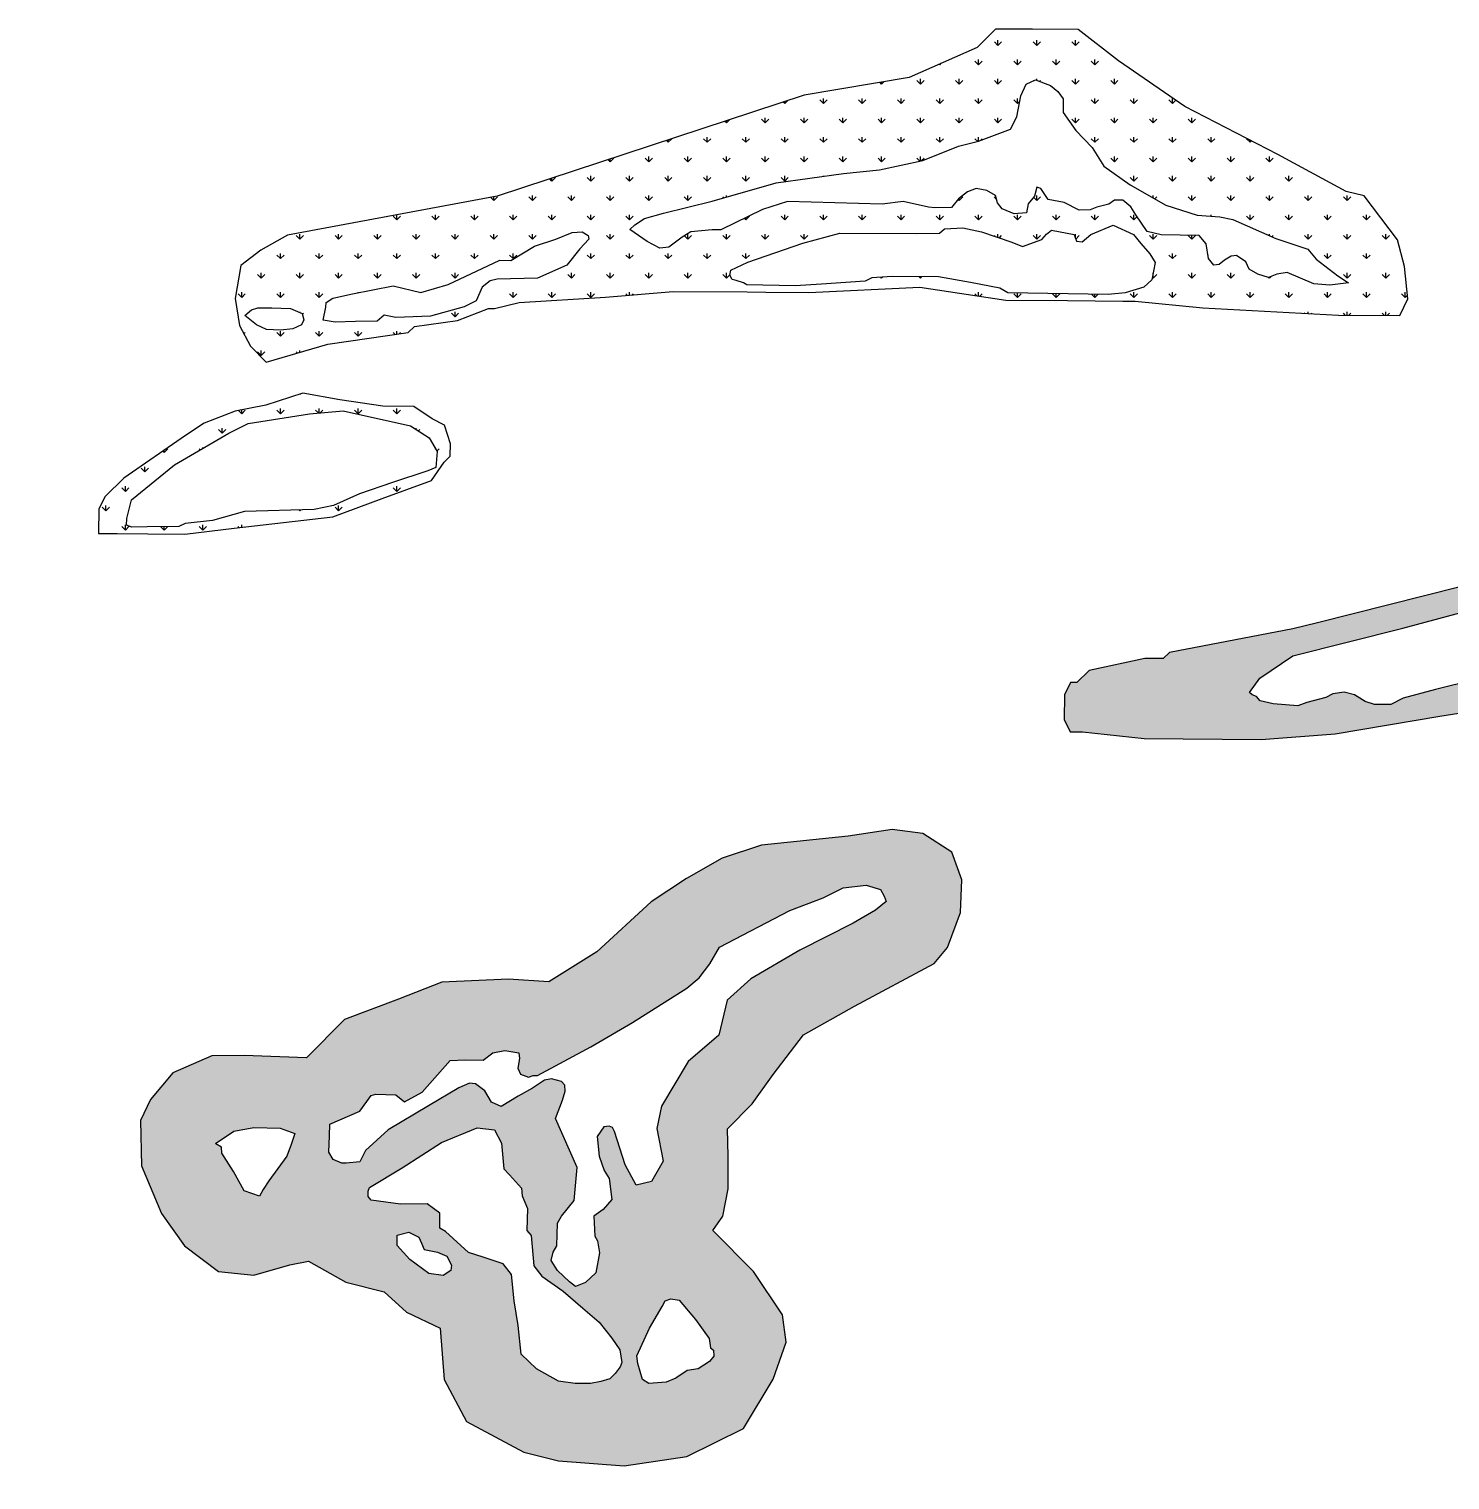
# Model space of a CAD drawing. Header units: metres. Extents: x 255476 to 378809, y 1739479 to 2227865.
# Drawn here: x 332937 to 333870, y 1814442 to 1815394 of the extents above; entities that cross this region are included whole.
import ezdxf

# ---------------------------------------------------------------- set-up
doc = ezdxf.new("R2010")
doc.units = ezdxf.units.M
doc.header["$MEASUREMENT"] = 0
doc.layers.add('MANGROOVE BUFFER ZONE', color=120, linetype='Continuous')

msp = doc.modelspace()

# ---------------------------------------------------------------- hatches: boundary and pattern name
at = {"layer": 'MANGROOVE BUFFER ZONE'}
h = msp.add_hatch(dxfattribs=at)
h.set_pattern_fill('GRASS', color=256, scale=18)
h.paths.add_polyline_path([(332999.55, 1815099.47), (332987.33, 1815087.43), (332983.23, 1815079.38), (332983.2, 1815075.33), (332983.13, 1815067.25), (332983.1, 1815063.2), (332987.14, 1815063.17), (332995.23, 1815063.11), (333015.44, 1815062.96), (333039.7, 1815062.77), (333072.07, 1815066.56), (333104.44, 1815070.35), (333136.81, 1815074.15), (333169.24, 1815086.03), (333201.67, 1815097.91), (333209.85, 1815109.97), (333213.93, 1815113.99), (333213.99, 1815122.07), (333210.04, 1815134.23), (333201.99, 1815138.34), (333189.92, 1815146.52), (333169.71, 1815146.67), (333141.44, 1815150.94), (333117.22, 1815155.17), (333092.9, 1815147.27), (333072.66, 1815143.38), (333052.39, 1815135.45), (333040.2, 1815127.46)])
h.paths.add_polyline_path([(333068.46, 1815128.93), (333081.27, 1815135.4), (333121.41, 1815141.74), (333143.66, 1815143.71), (333187.74, 1815133.85), (333199.99, 1815125.83), (333205.2, 1815116.96), (333204.49, 1815106.55), (333199.14, 1815104.3), (333176.05, 1815096.7), (333154.22, 1815089.1), (333137.18, 1815081.5), (333124.61, 1815078.98), (333078.92, 1815077.6), (333057.95, 1815071.7), (333039.81, 1815069.76), (333035.66, 1815067.64), (333015.05, 1815067.46), (333004.97, 1815067.19), (333001.43, 1815068.7), (333001.67, 1815072.92), (333004.75, 1815085.24), (333033, 1815108.11)], flags=16)
h.paths.add_polyline_path([(333072.76, 1815217.34), (333075.58, 1815199.57), (333082.88, 1815185.99), (333093.12, 1815175.57), (333133.64, 1815187.39), (333186.25, 1815195.07), (333190.33, 1815199.08), (333218.66, 1815202.9), (333238.93, 1815210.83), (333242.97, 1815210.8), (333259.17, 1815214.72), (333315.8, 1815218.33), (333360.3, 1815222.03), (333408.81, 1815221.65), (333420.93, 1815221.56), (333449.23, 1815221.34), (333522.02, 1815224.82), (333578.56, 1815216.3), (333618.98, 1815215.99), (333655.36, 1815215.71), (333663.45, 1815215.64), (333707.88, 1815211.26), (333796.79, 1815206.53), (333837.21, 1815206.22), (333842.47, 1815217.19), (333840.24, 1815238.41), (333835.58, 1815255.89), (333813.69, 1815284.67), (333801.88, 1815287.64), (333757.17, 1815311.96), (333695.95, 1815343.43), (333652.54, 1815373.42), (333626.05, 1815394.05), (333596.1, 1815394.07), (333571.84, 1815394.26), (333559.62, 1815382.22), (333515, 1815362.35), (333446.19, 1815350.75), (333244.6, 1815284.52), (333107.08, 1815258.9), (333089.49, 1815249.12), (333076.52, 1815239.07)])
h.paths.add_polyline_path([(333109.07, 1815210.78), (333116.66, 1815207.48), (333117.73, 1815203.28), (333116.3, 1815200.07), (333110.59, 1815197.57), (333102.38, 1815196.68), (333093.27, 1815196.95), (333086.66, 1815200.07), (333079.08, 1815206.23), (333083.45, 1815209.89), (333087.65, 1815211.22), (333090.5, 1815211.22), (333096.75, 1815211.22)], flags=16)
h.paths.add_polyline_path([(333132.41, 1815214.77), (333136.79, 1815217.54), (333149.69, 1815220.49), (333176.46, 1815225.78), (333194.69, 1815221.3), (333212.51, 1815226.67), (333246.45, 1815242.6), (333253.56, 1815242.27), (333269.28, 1815251.7), (333283.11, 1815256.28), (333293.8, 1815260.77), (333300.45, 1815261.22), (333304.31, 1815258.7), (333304.85, 1815256.28), (333299.01, 1815249.9), (333290.39, 1815239.22), (333271.16, 1815230.78), (333244.66, 1815229.97), (333240.08, 1815228.98), (333234.78, 1815224.85), (333230.82, 1815215.75), (333223.09, 1815211.89), (333200.89, 1815205.86), (333178.07, 1815204.88), (333170.51, 1815206.49), (333165.83, 1815202.54), (333151.73, 1815202.27), (333138.25, 1815201.91), (333130.53, 1815203.13), (333132.23, 1815211.72)], flags=16)
h.paths.add_polyline_path([(333331.77, 1815262.76), (333335.01, 1815265.71), (333341.43, 1815269.94), (333353.84, 1815273.45), (333385.75, 1815281.23), (333427.81, 1815293.34), (333472.09, 1815299.35), (333495.6, 1815301.83), (333524.03, 1815308.04), (333547.58, 1815317.44), (333560.63, 1815320.63), (333581.62, 1815328.56), (333585.74, 1815336.72), (333588.3, 1815350.31), (333591.86, 1815357.97), (333597.97, 1815360.8), (333607.76, 1815357.18), (333612.65, 1815353.22), (333616.14, 1815348.33), (333616.14, 1815339.49), (333624.53, 1815327.62), (333635.24, 1815316.45), (333642.93, 1815304.34), (333660.16, 1815292.01), (333683.45, 1815278.74), (333704.18, 1815271.99), (333719.08, 1815271.06), (333727.46, 1815269.2), (333755.71, 1815256.8), (333776.67, 1815249.82), (333782.26, 1815243.3), (333796.47, 1815232.36), (333803.45, 1815227.71), (333791.11, 1815226.08), (333780.63, 1815227.01), (333763.12, 1815234.45), (333756.48, 1815233.26), (333751.03, 1815231.26), (333743.93, 1815233.35), (333738.2, 1815236.72), (333736.11, 1815241.36), (333730.01, 1815245.63), (333726.37, 1815245.27), (333722.01, 1815242.63), (333718.55, 1815239.63), (333715.09, 1815239.26), (333711.63, 1815243.72), (333710, 1815253.18), (333705.54, 1815258.72), (333680.43, 1815259.09), (333671.23, 1815261.34), (333663.85, 1815272.39), (333660.51, 1815277.61), (333655.43, 1815281.82), (333649.77, 1815281.82), (333646.15, 1815279.21), (333638.17, 1815277.33), (333633.96, 1815275.58), (333626.7, 1815275.44), (333616.84, 1815280.37), (333606.39, 1815282.26), (333601.6, 1815289.51), (333598.84, 1815290.52), (333597.35, 1815284.48), (333593.17, 1815279.59), (333592.18, 1815273.52), (333584.01, 1815272.97), (333576.12, 1815276.33), (333573.04, 1815280.22), (333571.86, 1815285.03), (333566.06, 1815288.29), (333559.17, 1815289.47), (333553.45, 1815287.47), (333547.56, 1815282.76), (333542.93, 1815277.05), (333531.87, 1815276.87), (333527.7, 1815277.32), (333511.16, 1815280.95), (333497.29, 1815279.32), (333435.17, 1815280.95), (333418.92, 1815275.78), (333391.44, 1815262.5), (333385.69, 1815262.4), (333371.71, 1815261.03), (333366.08, 1815257.58), (333357.43, 1815251.09), (333351.52, 1815250.51), (333343.16, 1815254.69)], flags=16)
h.paths.add_polyline_path([(333397.47, 1815232.78), (333398, 1815235.93), (333409.14, 1815241.28), (333445.29, 1815253.6), (333469.58, 1815260.22), (333520.16, 1815259.99), (333535.03, 1815260.27), (333538.26, 1815263.15), (333550.31, 1815263.78), (333562.59, 1815261.19), (333582.49, 1815254.39), (333589.41, 1815251.45), (333602.23, 1815256.04), (333605.27, 1815259.64), (333608.41, 1815262.13), (333623.45, 1815259.46), (333624.93, 1815255.03), (333628.71, 1815254.66), (333634.25, 1815259.46), (333649.01, 1815265.54), (333662.3, 1815259.32), (333667.18, 1815253.4), (333673.11, 1815246.74), (333676.66, 1815240.97), (333674.29, 1815229.57), (333669.11, 1815224.83), (333656.97, 1815221.13), (333645.71, 1815220.1), (333579.92, 1815221.1), (333574.58, 1815224.07), (333555.27, 1815227.87), (333534.44, 1815231.68), (333504.03, 1815231.87), (333490.54, 1815231.03), (333486.26, 1815228.71), (333457.49, 1815226.75), (333440.37, 1815225.72), (333408.44, 1815226.36), (333406.4, 1815227.57), (333401.47, 1815229.15), (333398.86, 1815229.8)], flags=16)
h = msp.add_hatch(dxfattribs=at)
h.set_pattern_fill('GRASS', color=256, scale=18)
h.paths.add_polyline_path([(331338.94, 1814695.82), (331379.24, 1814679.34), (331479.9, 1814626), (331540.32, 1814597.23), (331600.73, 1814568.46), (331637.02, 1814556.05), (331669.33, 1814551.76), (331713.77, 1814547.37), (331810.85, 1814554.71), (331997.02, 1814581.57), (332049.63, 1814589.25), (332110.36, 1814600.91), (332114.43, 1814604.93), (332118.48, 1814604.9), (332130.6, 1814604.8), (332195.5, 1814632.6), (332252.34, 1814664.51), (332268.61, 1814676.52), (332276.76, 1814684.54), (332279.88, 1814690.68), (332276.33, 1814686.92), (332234.65, 1814656.94), (332208.52, 1814643.54), (332191.18, 1814635.04), (332159.11, 1814623.5), (332081.88, 1814605.81), (332030.93, 1814596.16), (331939.59, 1814583.65), (331793.72, 1814564.71), (331752.6, 1814557.19), (331712.32, 1814555.59), (331689.55, 1814563.02), (331663.38, 1814569.8), (331610.28, 1814584.24), (331432.45, 1814666.57), (331378.73, 1814700.1), (331335.19, 1814721.93), (331296.28, 1814743.62), (331293.64, 1814744.21), (331285.35, 1814750.25), (331285.45, 1814752.4), (331291.01, 1814757.47), (331303.3, 1814756.88), (331319.4, 1814753.28), (331332.77, 1814749.38), (331342.39, 1814747.68), (331382.54, 1814736.17), (331418.96, 1814739.28), (331522.32, 1814737.13), (331535.35, 1814733.63), (331582.56, 1814729.55), (331744.84, 1814715.04), (331851.88, 1814698.29), (331878.1, 1814700.93), (331927.12, 1814701.4), (331931.92, 1814718.09), (331943.37, 1814746.24), (332068.41, 1814749.88), (332110.71, 1814742.85), (332112.21, 1814738.59), (332149.09, 1814735.36), (332158.12, 1814732.96), (332196.92, 1814730.38), (332216.47, 1814722.47), (332222.28, 1814720.7), (332241.49, 1814720.35), (332251.06, 1814719.11), (332265.33, 1814714.71), (332275.81, 1814705.09), (332279.4, 1814701.09), (332280.81, 1814692.5), (332280.86, 1814692.6), (332280.95, 1814704.72), (332276.97, 1814712.84), (332268.95, 1814720.99), (332252.84, 1814729.2), (332240.75, 1814733.34), (332208.47, 1814741.67), (332184.25, 1814745.9), (332131.73, 1814750.35), (332083.25, 1814754.77), (332010.55, 1814763.42), (331905.44, 1814764.23), (331861.01, 1814768.61), (331493.37, 1814799.76), (331279.15, 1814805.45), (331271.06, 1814805.51), (331267.02, 1814805.55), (331250.82, 1814801.63), (331222.52, 1814801.85), (331210.36, 1814797.9), (331206.29, 1814793.88), (331202.19, 1814785.83), (331202.12, 1814777.74), (331202.06, 1814769.66), (331210.05, 1814757.46), (331218.07, 1814749.32), (331230.17, 1814745.18), (331226.16, 1814749.25)])
h.paths.add_polyline_path([(332230.16, 1814592.78), (332130.26, 1814560.33), (332057.37, 1814544.72), (332004.26, 1814537.05), (331999.37, 1814529.72), (331997.75, 1814511.65), (332002.53, 1814491.88), (332009.18, 1814479.5), (332018.61, 1814463.8), (332035.68, 1814451.32), (332068.89, 1814447.61), (332109.19, 1814446.64), (332151.38, 1814441.89), (332180.19, 1814443.47), (332196.7, 1814451.07), (332205.01, 1814461.7), (332218.45, 1814476.23), (332248.67, 1814482.12), (332284.12, 1814492.37), (332342.94, 1814516.81), (332368.97, 1814520.72), (332392.84, 1814521.85), (332411.46, 1814526.31), (332442.29, 1814533.96), (332487.35, 1814541.52), (332533.37, 1814555.64), (332555.21, 1814570.93), (332573.82, 1814588.93), (332582.14, 1814600.71), (332599.65, 1814609.12), (332627.98, 1814613.01), (332655.9, 1814617.76), (332693.2, 1814632.76), (332719.68, 1814652.62), (332727.94, 1814672.5), (332732.65, 1814665.55), (332751.14, 1814651.6), (332775.43, 1814643.52), (332801.43, 1814644.14), (332823.07, 1814632.79), (332855.84, 1814632.75), (332871.04, 1814641.02), (332884.85, 1814660.81), (332895.02, 1814677.83), (332893.33, 1814693.63), (332882.83, 1814718.59), (332865.36, 1814736.15), (332845.82, 1814756.9), (332843.29, 1814756.99), (332790.42, 1814761.18), (332775.93, 1814756.58), (332754.45, 1814744.74), (332734.42, 1814729.11), (332726.4, 1814714.37), (332720.9, 1814725.6), (332709.45, 1814734.4), (332696.16, 1814739.93), (332679.5, 1814742.36), (332640.98, 1814734.29), (332547.82, 1814710.75), (332501.29, 1814696.83), (332475.78, 1814667.39), (332450.73, 1814656.59), (332417.19, 1814642.89), (332391.73, 1814633.78), (332354.42, 1814624.76), (332317.53, 1814616.59)])
h.paths.add_polyline_path([(332331.54, 1814569.31), (332342.21, 1814569.55), (332340.82, 1814563.98), (332334.09, 1814557.03), (332317.88, 1814552.56), (332292.34, 1814540.56), (332280.97, 1814534.77), (332254.99, 1814532.45), (332243.62, 1814526.42), (332235.27, 1814524.56), (332220.42, 1814524.33), (332205.57, 1814522.71), (332197.22, 1814526.88), (332196.52, 1814531.29), (332198.61, 1814538.24), (332213.46, 1814534.3), (332232.02, 1814535.93), (332254.52, 1814545.66), (332270.99, 1814552.39), (332289.55, 1814558.42), (332318.55, 1814564.68)], flags=16)
h.paths.add_polyline_path([(332360.24, 1814571.32), (332374.96, 1814580.1), (332384.48, 1814584.3), (332387.31, 1814587.5), (332397.29, 1814588.69), (332401.13, 1814587.59), (332403.6, 1814581.65), (332403.42, 1814577.08), (332401.22, 1814573.51), (332395.37, 1814570.5), (332384.3, 1814567.57), (332371.31, 1814567.02), (332363.71, 1814566.84), (332359.5, 1814569.03)], flags=16)
h.paths.add_polyline_path([(332443.54, 1814598.3), (332450.42, 1814604.65), (332480.51, 1814615.93), (332505.66, 1814627.04), (332513.52, 1814634.77), (332516.9, 1814640.27), (332525.66, 1814650), (332528.76, 1814650.99), (332544.43, 1814650.43), (332554.74, 1814649.3), (332557.56, 1814647.32), (332556.43, 1814641.4), (332549.23, 1814635.47), (332541.75, 1814627.15), (332535.82, 1814614.31), (332527.35, 1814605.99), (332498.69, 1814602.29), (332485.13, 1814594.81), (332469.89, 1814588.18), (332456.2, 1814585.93), (332444.9, 1814586.21), (332445.04, 1814591.85)], flags=16)
h.paths.add_polyline_path([(332184.24, 1814536.66), (332184.82, 1814521.78), (332181.78, 1814513.69), (332175.13, 1814501.55), (332167.76, 1814494.62), (332163.14, 1814491.73), (332153.02, 1814493.18), (332142.03, 1814494.19), (332125.7, 1814493.61), (332108.21, 1814495.2), (332094.19, 1814499.53), (332076.56, 1814501.99), (332066.87, 1814501.84), (332057.04, 1814499.1), (332054.15, 1814502.28), (332047.43, 1814508.14), (332069.47, 1814514.56), (332118.62, 1814526.55), (332153.74, 1814534.49), (332167.04, 1814538.1), (332176.72, 1814539.55)], flags=16)
h.paths.add_polyline_path([(332561.79, 1814653.5), (332568.89, 1814661.3), (332587.04, 1814666.54), (332601.65, 1814670.09), (332613.99, 1814674.34), (332627.18, 1814679.3), (332640.51, 1814682.42), (332654.13, 1814686.11), (332671.43, 1814688.66), (332681.79, 1814688.66), (332684.34, 1814687.95), (332672.99, 1814680.58), (332657.39, 1814672.21), (332634.84, 1814667.11), (332624.77, 1814664.84), (332615.12, 1814663.42), (332610.02, 1814660.31), (332599.1, 1814659.88), (332591.44, 1814658.75), (332579.81, 1814654.64), (332571.16, 1814650.1), (332565.91, 1814649.11)], flags=16)
h.paths.add_polyline_path([(332781.6, 1814695.54), (332781.74, 1814699.99), (332788.5, 1814705.87), (332793.95, 1814711.04), (332807.6, 1814711.62), (332822.97, 1814710.9), (332829.29, 1814707.6), (332837.04, 1814700.56), (332842.07, 1814691.66), (332842.36, 1814688.5), (332830.58, 1814683.62), (332818.66, 1814687.93), (332809.61, 1814688.65), (332802.71, 1814688.65), (332801.57, 1814686.21), (332800.42, 1814681.33), (332796.54, 1814680.61), (332787.92, 1814681.47), (332783.61, 1814688.65)], flags=16)
h.paths.add_polyline_path([(333386.14, 1814605.55), (333392.71, 1814615.1), (333396.22, 1814632.97), (333396.39, 1814654.5), (333395.75, 1814672.41), (333411.98, 1814688.7), (333425.89, 1814708.05), (333445.82, 1814734.1), (333479.2, 1814752.78), (333531.61, 1814780.84), (333540.26, 1814791.41), (333548.75, 1814814.44), (333549.69, 1814835.7), (333543.08, 1814853.91), (333523.96, 1814866.26), (333503.99, 1814868.74), (333475.14, 1814864.56), (333418.14, 1814858.46), (333392.37, 1814850.1), (333368.9, 1814836.79), (333345.68, 1814821.4), (333310.06, 1814788.64), (333278.49, 1814768.91), (333252.03, 1814770.67), (333208.35, 1814768.6), (333179.96, 1814757.41), (333144.55, 1814744.19), (333119.52, 1814718.88), (333078.65, 1814720.54), (333057.36, 1814720.18), (333031.83, 1814709.23), (333017.16, 1814691.7), (333010.56, 1814677.74), (333011.14, 1814648.03), (333024.4, 1814616.8), (333039.56, 1814595.67), (333061.75, 1814578.63), (333084.91, 1814576.35), (333108.59, 1814583.17), (333120.8, 1814585.41), (333145.36, 1814571.73), (333170.5, 1814565.31), (333185.19, 1814551.97), (333207.21, 1814541.58), (333209.81, 1814507.84), (333224.65, 1814480.22), (333262.14, 1814460.21), (333285.02, 1814454.55), (333328.09, 1814451.11), (333369.15, 1814457.28), (333406.42, 1814475.67), (333425.9, 1814508.08), (333434.4, 1814532.4), (333431.94, 1814550.32), (333412.95, 1814578.75)])
h.paths.add_polyline_path([(333358.7, 1814560.86), (333364.06, 1814559.92), (333374.93, 1814547.16), (333383.76, 1814534.71), (333384.71, 1814528.73), (333386.76, 1814526.99), (333386.91, 1814523.21), (333384.08, 1814519.75), (333376.51, 1814514.86), (333369.42, 1814513.76), (333361.85, 1814508.72), (333355.71, 1814506.04), (333344.2, 1814505.25), (333340.1, 1814507.77), (333336.95, 1814518.33), (333336.32, 1814523.37), (333344.67, 1814541.48), (333352.87, 1814555.82), (333354.92, 1814559.44)], flags=16)
h.paths.add_polyline_path([(333311.86, 1814591.01), (333309.47, 1814577.93), (333302.61, 1814571.54), (333296.12, 1814568.88), (333292.12, 1814571.92), (333284.31, 1814579.36), (333280.11, 1814585.93), (333281.54, 1814591.45), (333283.83, 1814595.55), (333284.39, 1814610.35), (333286.87, 1814615.02), (333295.16, 1814625.31), (333297.09, 1814647.02), (333282.91, 1814679.18), (333287.6, 1814691.14), (333289.4, 1814697.11), (333289.04, 1814701.06), (333286.95, 1814703.33), (333280.43, 1814705.12), (333275.83, 1814704.28), (333267.93, 1814699.03), (333258.49, 1814693.71), (333247.41, 1814687.09), (333240.91, 1814689.77), (333236.51, 1814697.41), (333230.49, 1814701.81), (333226.47, 1814702.29), (333219.49, 1814699.32), (333199.51, 1814687.38), (333173.2, 1814671.74), (333158.36, 1814658.14), (333154.54, 1814650.8), (333145.67, 1814649.73), (333142.76, 1814649.73), (333137.1, 1814652.17), (333134.19, 1814657.07), (333134.65, 1814667.77), (333134.93, 1814675.33), (333154.65, 1814683.99), (333161.97, 1814694.3), (333165.11, 1814695.19), (333178.11, 1814694.6), (333183.79, 1814690.12), (333195.44, 1814696.39), (333213.87, 1814717.2), (333223.7, 1814717.67), (333235.42, 1814717.42), (333241.8, 1814722.2), (333249.68, 1814723.89), (333258.87, 1814722.3), (333259.34, 1814718.54), (333258.21, 1814712.17), (333260, 1814708.32), (333265.16, 1814706.35), (333268.35, 1814707.39), (333271.07, 1814707.39), (333306.23, 1814726.11), (333333.53, 1814742.19), (333369.24, 1814764.78), (333377.27, 1814771.48), (333384.25, 1814780.63), (333390.67, 1814791.58), (333436.75, 1814815.65), (333458.72, 1814823.98), (333471.76, 1814830.64), (333486.91, 1814832.31), (333496.31, 1814829.43), (333498.73, 1814825.19), (333499.94, 1814821.56), (333492.97, 1814815.8), (333478.27, 1814807.47), (333443.42, 1814789.75), (333411.14, 1814770.82), (333395.7, 1814756.73), (333390.12, 1814733.95), (333370, 1814716.5), (333352.54, 1814687.18), (333349.39, 1814672.64), (333353.53, 1814651.25), (333345.93, 1814637.88), (333335.9, 1814635.45), (333328.6, 1814648.82), (333321.79, 1814670.51), (333320.48, 1814673.25), (333318.27, 1814674.14), (333314.64, 1814673.6), (333310.41, 1814667.41), (333311.6, 1814654.37), (333314.94, 1814644.97), (333318.21, 1814639.79), (333320.05, 1814626.07), (333314.24, 1814619.4), (333308.14, 1814615.11), (333308.71, 1814601.87), (333310.43, 1814598.82)], flags=16)
h.paths.add_polyline_path([(333311.69, 1814545.43), (333319.93, 1814534.87), (333325.22, 1814527.26), (333326.46, 1814519.02), (333325.52, 1814516.07), (333322.11, 1814511.72), (333318.53, 1814508.31), (333312.78, 1814506.44), (333305.95, 1814505.2), (333295.84, 1814505.2), (333284.97, 1814506.75), (333270.51, 1814514.83), (333260.41, 1814524.46), (333258.39, 1814543.25), (333255.75, 1814559.4), (333254.04, 1814576.8), (333248.6, 1814583.79), (333235.55, 1814588.14), (333225.76, 1814591.24), (333210.69, 1814604.91), (333207.11, 1814607.24), (333207.1, 1814617.07), (333198.71, 1814623.13), (333181.31, 1814622.82), (333161.88, 1814625.62), (333159.98, 1814627.88), (333160.03, 1814631.49), (333160.81, 1814633.89), (333182.33, 1814646.77), (333208.19, 1814663.5), (333231.55, 1814672.98), (333242.83, 1814671.72), (333247.55, 1814662.86), (333248.99, 1814646.15), (333252.73, 1814642.1), (333260.69, 1814633.51), (333261.02, 1814628.38), (333264.61, 1814620.05), (333264.19, 1814605.69), (333266.99, 1814602.35), (333268.8, 1814582.39), (333273.93, 1814575.71), (333288.07, 1814565.77), (333300.97, 1814554.59)], flags=16)
h.paths.add_polyline_path([(333214.73, 1814582.91), (333214.18, 1814579.43), (333209.34, 1814576.13), (333199.92, 1814577.35), (333187.26, 1814586.58), (333179.12, 1814595.82), (333179.12, 1814602.6), (333186.71, 1814604.44), (333193.31, 1814601.32), (333195.09, 1814597.28), (333196.74, 1814593.25), (333205.49, 1814591.35), (333211.67, 1814588.79)], flags=16)
h.paths.add_polyline_path([(333109.45, 1814662.06), (333106.63, 1814654.34), (333094.9, 1814638.17), (333091.19, 1814632.53), (333088.66, 1814628.23), (333078.72, 1814631.64), (333071.59, 1814644.4), (333064.02, 1814656.42), (333063.72, 1814660.43), (333060.11, 1814662.53), (333059.71, 1814662.65), (333071.89, 1814670.82), (333084.95, 1814673.34), (333102.32, 1814672.89), (333111.82, 1814669.33)], flags=16)
h.paths.add_polyline_path([(334090.2, 1814985.93), (334167.13, 1815001.5), (334215.76, 1815017.3), (334227.95, 1815025.3), (334244.22, 1815037.3), (334248.32, 1815045.35), (334248.41, 1815057.48), (334248.51, 1815069.61), (334236.44, 1815077.79), (334216.29, 1815086.04), (334192.07, 1815090.27), (334147.57, 1815086.57), (333969.42, 1815051.55), (333783.1, 1815004.47), (333766.9, 1815000.55), (333685.92, 1814985), (333681.85, 1814980.99), (333669.72, 1814981.08), (333633.28, 1814973.28), (333625.13, 1814965.25), (333621.09, 1814965.29), (333616.98, 1814957.23), (333616.86, 1814941.06), (333620.84, 1814932.94), (333628.92, 1814932.88), (333669.32, 1814928.52), (333746.12, 1814927.93), (333794.66, 1814931.6), (333863.48, 1814943.2), (333912.05, 1814950.91), (333964.66, 1814958.59)])
h.paths.add_polyline_path([(334011.36, 1815006.92), (333972.26, 1814993.56), (333912.72, 1814973.63), (333860.51, 1814960.79), (333839.41, 1814955.02), (333831.33, 1814950.98), (333820.57, 1814950.98), (333814.32, 1814952.91), (333807.4, 1814957.13), (333800.67, 1814959.05), (333793.27, 1814957.8), (333788.46, 1814955.5), (333776.06, 1814952.14), (333770.2, 1814950.12), (333754.03, 1814951.27), (333745.47, 1814953.19), (333743.17, 1814956.07), (333740.19, 1814957.32), (333738.54, 1814958.86), (333745.34, 1814968.07), (333766.81, 1814982.73), (333839.07, 1815001.01), (333906.65, 1815019.15), (333937.4, 1815020.98), (333974.93, 1815022.78), (334008.1, 1815032.25), (334032.32, 1815040.46), (334067.69, 1815045.88), (334086.61, 1815057.09), (334106.09, 1815062.22), (334113.85, 1815069.82), (334124.49, 1815077.11), (334150.96, 1815081.37), (334171.34, 1815085.17), (334184.43, 1815083.2), (334193.86, 1815077.57), (334199.49, 1815072.71), (334207.7, 1815071.79), (334216.52, 1815077.27), (334232.67, 1815076.39), (334239.04, 1815073.24), (334241.01, 1815069.96), (334239.88, 1815060.25), (334237.5, 1815056.44), (334220.93, 1815051.92), (334206.89, 1815048.26), (334193.61, 1815044.3), (334170.42, 1815042.62), (334139.75, 1815038.96), (334123.72, 1815032.25), (334080.48, 1815024.3), (334053.93, 1815018.66)], flags=16)
h.paths.add_polyline_path([(334270, 1814792.27), (334325.79, 1814804.12), (334368.98, 1814826.71), (334417.29, 1814877.5), (334429.76, 1814900.33), (334475.5, 1814863.14), (334508.96, 1814846.92), (334556.09, 1814849.42), (334629.11, 1814863.59), (334661.59, 1814879.72), (334681.81, 1814898.8), (334704.89, 1814967.12), (334710.44, 1814996.55), (334697.57, 1815026.94), (334689.55, 1815036.8), (334632.2, 1815022.18), (334624.11, 1815022.24), (334478.27, 1814982.93), (334437.79, 1814975.16), (334332.59, 1814963.84), (334231.4, 1814948.45), (334126.14, 1814929.04), (333992.49, 1814897.73), (333972.25, 1814893.84), (333939.31, 1814886.62), (333903.34, 1814858.91), (333889.23, 1814835.28), (333889.85, 1814809.08), (333905.24, 1814786.04), (333927.23, 1814769.08), (333972.23, 1814762.19), (334025.53, 1814769.14), (334067.05, 1814788.06), (334088.82, 1814796.08), (334089.49, 1814776.84), (334094.27, 1814758.79), (334114.6, 1814739.8), (334137.09, 1814734.72), (334162.49, 1814735.34), (334185.91, 1814744.98), (334197.15, 1814767.41), (334205.54, 1814793.13)])
h.paths.add_polyline_path([(334240.36, 1814844.84), (334229.34, 1814857.93), (334220.71, 1814873.09), (334209.85, 1814884.59), (334210.97, 1814890.33), (334214.96, 1814891.77), (334219.59, 1814887.78), (334224.86, 1814887.94), (334231.57, 1814896.24), (334229.66, 1814902.46), (334223.91, 1814903.74), (334214.64, 1814903.1), (334202.02, 1814895.26), (334193.95, 1814889.44), (334190.56, 1814887.07), (334189, 1814889.13), (334187.75, 1814894.01), (334187.57, 1814898.69), (334192.32, 1814913.87), (334205.29, 1814926.99), (334224.12, 1814933.64), (334245, 1814932.69), (334251.81, 1814934.43), (334277.46, 1814940.86), (334319.36, 1814943.9), (334333.84, 1814939.08), (334339.17, 1814930.45), (334346.65, 1814923.49), (334351.13, 1814925.38), (334361.18, 1814926.07), (334376.8, 1814924.68), (334384.96, 1814922.19), (334387.05, 1814918.31), (334373.32, 1814908.67), (334345.48, 1814880.12), (334335.37, 1814871.39), (334320.46, 1814862.91), (334305.29, 1814856.45), (334291.93, 1814850.53), (334278.58, 1814847.54), (334248.5, 1814844.36)], flags=16)
h.paths.add_polyline_path([(334166.46, 1814841.71), (334164.12, 1814837.23), (334160.71, 1814835.77), (334149.69, 1814840.64), (334110.5, 1814846.1), (334090.02, 1814847.37), (334060.1, 1814841.66), (334026.37, 1814832.92), (334015.14, 1814829.17), (333994.53, 1814828.78), (333961.84, 1814818.37), (333953.83, 1814818.12), (333955.33, 1814829.13), (333959.84, 1814833.14), (333979.87, 1814842.4), (333986.26, 1814844.53), (334010.26, 1814857.86), (334042.23, 1814882.55), (334072.7, 1814899.27), (334103.73, 1814910.95), (334125.69, 1814916.68), (334135.02, 1814920.47), (334145.91, 1814922.51), (334153.68, 1814922.22), (334160, 1814917.85), (334165.93, 1814908.81), (334169.29, 1814899.54), (334170.17, 1814867.77)], flags=16)
h.paths.add_polyline_path([(334406.5, 1814924.67), (334411.44, 1814931.73), (334420.39, 1814943), (334424.73, 1814946.08), (334433.43, 1814946.21), (334441.17, 1814944.76), (334446.91, 1814939.54), (334445.9, 1814934.12), (334443.19, 1814930.41), (334438.34, 1814928.52), (334432.54, 1814927.2), (334424.29, 1814926.13), (334419.07, 1814925.94), (334413.52, 1814925.18), (334406.85, 1814924.62)], flags=16)
h.paths.add_polyline_path([(334462.48, 1814945.8), (334482.73, 1814949.04), (334526.95, 1814958.76), (334581.71, 1814971.71), (334613.87, 1814980.89), (334640.36, 1814994.85), (334649.63, 1814997.29), (334658.08, 1814995.18), (334661.99, 1814993.78), (334657.15, 1814983.53), (334654.16, 1814972.55), (334647.98, 1814954.86), (334644.09, 1814936.38), (334643.07, 1814926.38), (334636.32, 1814920.21), (334626.51, 1814919.83), (334617.33, 1814917.12), (334604.98, 1814912.67), (334590.39, 1814909.87), (334566.93, 1814901.12), (334544.76, 1814896.56), (334524.22, 1814899), (334517.54, 1814898.67), (334506.13, 1814908.45), (334493.9, 1814924.25), (334485.75, 1814927.19), (334475.48, 1814927.51), (334470.75, 1814934.35), (334468.96, 1814938.43), (334468.14, 1814940.38)], flags=16)
h.paths.add_polyline_path([(335006.93, 1814960.77), (335021.84, 1814946.87), (335047.35, 1814939.37), (335073.33, 1814940.39), (335092.44, 1814945.1), (335116.49, 1814959.52), (335124.33, 1814976.49), (335153.18, 1814981.54), (335172.74, 1814992.34), (335200.47, 1815009.16), (335215.57, 1815020.8), (335249.77, 1815018.15), (335284.64, 1815014.23), (335321.21, 1815020.03), (335347.99, 1815020.23), (335378.89, 1815027.7), (335391.54, 1815036.52), (335410.74, 1815053.41), (335415.66, 1815060.26), (335421.31, 1815034.19), (335434.12, 1815010.97), (335450.62, 1814993.81), (335488.62, 1814974.46), (335536.46, 1814968.01), (335568.94, 1814970.19), (335596.61, 1814980.92), (335614.64, 1815002.28), (335624.09, 1815018.02), (335627.11, 1815041.11), (335622.77, 1815057.37), (335621.3, 1815076.85), (335651.55, 1815097.84), (335675.73, 1815128.48), (335691.73, 1815151.06), (335698.42, 1815176.56), (335700.64, 1815201.28), (335698.72, 1815215.49), (335693, 1815232.33), (335624.03, 1815200.51), (335542.96, 1815172.84), (335486.27, 1815161.14), (335470.07, 1815157.23), (335457.98, 1815161.36), (335445.91, 1815169.54), (335437.89, 1815177.69), (335429.87, 1815185.84), (335425.85, 1815189.91), (335417.8, 1815194.02), (335409.72, 1815194.08), (335397.56, 1815190.13), (335385.37, 1815182.14), (335373.18, 1815174.15), (335360.99, 1815166.15), (335340.68, 1815154.18), (335312.29, 1815142.27), (335275.79, 1815126.38), (335243.35, 1815114.5), (335210.95, 1815106.66), (335138.06, 1815091.05), (335073.29, 1815079.42), (335000.43, 1815067.85), (334939.73, 1815060.24), (334891.19, 1815056.57), (334883.09, 1815056.63), (334878.12, 1815044.09), (334878.79, 1815025.83), (334889.21, 1815008.31), (334909.78, 1814991.53), (334938.89, 1814978.33), (334973.74, 1814971.16)])
h.paths.add_polyline_path([(335022.32, 1815013.45), (335014.05, 1815017.75), (334970.33, 1815027.35), (334949.49, 1815032.31), (334943.54, 1815036.11), (334941.39, 1815039.25), (334937.75, 1815040.57), (334935.11, 1815040.9), (334933.19, 1815044.55), (334940.71, 1815049.36), (334973.05, 1815055.34), (335048.67, 1815065.94), (335062.69, 1815068.83), (335088.71, 1815069.86), (335099.61, 1815074.69), (335158.15, 1815082.66), (335189.09, 1815090.89), (335207.69, 1815095.49), (335234.22, 1815093.54), (335254.46, 1815089.59), (335268.18, 1815086.34), (335301.94, 1815084.49), (335311.96, 1815091.08), (335347.52, 1815089.28), (335358.47, 1815093.1), (335373.56, 1815092.17), (335369.53, 1815079.68), (335360.33, 1815074.2), (335330.57, 1815072.75), (335323.03, 1815067.69), (335303.08, 1815069.04), (335296.98, 1815066.25), (335271.35, 1815065.32), (335266.39, 1815065.94), (335262.36, 1815068.31), (335238.44, 1815070.15), (335232.34, 1815071.08), (335223.56, 1815073.46), (335211.05, 1815070.67), (335190.08, 1815061.58), (335172.99, 1815049.45), (335164.1, 1815043.05), (335149.32, 1815035.82), (335129.27, 1815029.62), (335105.16, 1815026.18), (335094.91, 1815021.38), (335089.62, 1815016.76), (335083.33, 1815000.56), (335079.03, 1814988.33), (335066.63, 1814988.33), (335054.4, 1814990.81), (335045.96, 1814997.59)], flags=16)
h.paths.add_polyline_path([(335305.33, 1815125.66), (335322.05, 1815136.62), (335365.79, 1815149.42), (335386.58, 1815153.8), (335395.67, 1815158.29), (335409.25, 1815173.74), (335414.39, 1815184.74), (335420.66, 1815186.72), (335427.34, 1815180.04), (335432.67, 1815170.12), (335437.69, 1815162.18), (335442.39, 1815151.22), (335440.2, 1815140.56), (335432.15, 1815134.51), (335414.57, 1815128.47), (335385.81, 1815123.45), (335373.61, 1815119.28), (335361.24, 1815119.11), (335346.02, 1815114.26), (335335.16, 1815112.26), (335323.79, 1815114.43), (335315.76, 1815119.78)], flags=16)
h.paths.add_polyline_path([(335396.33, 1815086.58), (335396.96, 1815087.21), (335402.1, 1815095.39), (335407.56, 1815102.42), (335414.8, 1815105.05), (335423.2, 1815105.26), (335429.5, 1815104), (335436.43, 1815099.07), (335442.2, 1815093.92), (335442.31, 1815087.1), (335440.21, 1815078.61), (335439.16, 1815074.83), (335435.06, 1815073.88), (335426.88, 1815075.04), (335422.99, 1815077.66), (335415.64, 1815078.82), (335408.08, 1815078.82), (335401.26, 1815080.6), (335398.22, 1815083.12)], flags=16)
h.paths.add_polyline_path([(335467.22, 1815076.06), (335466.48, 1815088.68), (335472.36, 1815104.94), (335492.21, 1815125.2), (335536.51, 1815148.12), (335565.32, 1815160.58), (335603.74, 1815177.42), (335629.35, 1815186.85), (335639.29, 1815191.06), (335650.08, 1815193.93), (335657.49, 1815195.95), (335658.67, 1815193.25), (335650.75, 1815180.62), (335639.46, 1815157.38), (335631.21, 1815145.76), (335605.77, 1815123.62), (335582.34, 1815104.25), (335575.94, 1815093.98), (335572.4, 1815080.67), (335576.28, 1815065.18), (335581.84, 1815049.11), (335577.97, 1815039.17), (335575.61, 1815027.22), (335569.54, 1815021.83), (335563.98, 1815018.29), (335549.32, 1815018.29), (335524.05, 1815024.86), (335488.62, 1815034.8), (335472.62, 1815047.43), (335470.59, 1815066.63)], flags=16)
h.paths.add_polyline_path([(334891.69, 1815121.26), (334903.82, 1815121.16), (334919.99, 1815121.04), (334936.19, 1815124.96), (334944.31, 1815128.94), (334952.45, 1815136.96), (334956.53, 1815140.97), (334956.59, 1815149.06), (334948.54, 1815153.16), (334940.45, 1815153.23), (334928.32, 1815153.32), (334904.01, 1815145.42), (334895.92, 1815145.48), (334883.76, 1815141.53), (334879.69, 1815137.52), (334879.63, 1815129.44), (334883.64, 1815125.36)], flags=17)
h.paths.add_polyline_path([(334895.26, 1815130.58), (334894.58, 1815141.41), (334897, 1815143.21), (334942.26, 1815141.53), (334948.99, 1815142.34), (334951.79, 1815140.97), (334951.73, 1815139.29), (334951.29, 1815138.37), (334948.55, 1815135.68), (334943.94, 1815132.76), (334941.97, 1815131.3), (334936.47, 1815130.08)], flags=16)

# ---------------------------------------------------------------- linework, layer by layer
at = {"layer": 'MANGROOVE BUFFER ZONE', "flags": 128}
for points in [[(333835.58, 1815255.89), (333813.69, 1815284.67), (333801.88, 1815287.64), (333757.17, 1815311.96), (333695.95, 1815343.43), (333652.54, 1815373.42), (333626.05, 1815394.05), (333596.1, 1815394.07), (333571.84, 1815394.26), (333559.62, 1815382.22), (333515, 1815362.35), (333446.19, 1815350.75), (333244.6, 1815284.52), (333107.08, 1815258.9), (333089.49, 1815249.12), (333076.52, 1815239.07), (333072.76, 1815217.34), (333075.58, 1815199.57), (333082.88, 1815185.99), (333093.12, 1815175.57), (333133.64, 1815187.39), (333186.25, 1815195.07), (333190.33, 1815199.08), (333218.66, 1815202.9), (333238.93, 1815210.83), (333242.97, 1815210.8), (333259.17, 1815214.72), (333315.8, 1815218.33), (333360.3, 1815222.03), (333408.81, 1815221.65), (333420.93, 1815221.56), (333449.23, 1815221.34), (333522.02, 1815224.82), (333578.56, 1815216.3), (333618.98, 1815215.99), (333655.36, 1815215.71), (333663.45, 1815215.64), (333707.88, 1815211.26), (333796.79, 1815206.53), (333837.21, 1815206.22), (333842.47, 1815217.19), (333840.24, 1815238.41)], [(333331.77, 1815262.76), (333335.01, 1815265.71), (333341.43, 1815269.94), (333353.84, 1815273.45), (333385.75, 1815281.23), (333427.81, 1815293.34), (333472.09, 1815299.35), (333495.6, 1815301.83), (333524.03, 1815308.04), (333547.58, 1815317.44), (333560.63, 1815320.63), (333581.62, 1815328.56), (333585.74, 1815336.72), (333588.3, 1815350.31), (333591.86, 1815357.97), (333597.97, 1815360.8), (333607.76, 1815357.18), (333612.65, 1815353.22), (333616.14, 1815348.33), (333616.14, 1815339.49), (333624.53, 1815327.62), (333635.24, 1815316.45), (333642.93, 1815304.34), (333660.16, 1815292.01), (333683.45, 1815278.74), (333704.18, 1815271.99), (333719.08, 1815271.06), (333727.46, 1815269.2), (333755.71, 1815256.8), (333776.67, 1815249.82), (333782.26, 1815243.3), (333796.47, 1815232.36), (333803.45, 1815227.71), (333791.11, 1815226.08), (333780.63, 1815227.01), (333763.12, 1815234.45), (333756.48, 1815233.26), (333751.03, 1815231.26), (333743.93, 1815233.35), (333738.2, 1815236.72), (333736.11, 1815241.36), (333730.01, 1815245.63), (333726.37, 1815245.27), (333722.01, 1815242.63), (333718.55, 1815239.63), (333715.09, 1815239.26), (333711.63, 1815243.72), (333710, 1815253.18), (333705.54, 1815258.72), (333680.43, 1815259.09), (333671.23, 1815261.34), (333663.85, 1815272.39), (333660.51, 1815277.61), (333655.43, 1815281.82), (333649.77, 1815281.82), (333646.15, 1815279.21), (333638.17, 1815277.33), (333633.96, 1815275.58), (333626.7, 1815275.44), (333616.84, 1815280.37), (333606.39, 1815282.26), (333601.6, 1815289.51), (333598.84, 1815290.52), (333597.35, 1815284.48), (333593.17, 1815279.59), (333592.18, 1815273.52), (333584.01, 1815272.97), (333576.12, 1815276.33), (333573.04, 1815280.22), (333571.86, 1815285.03), (333566.06, 1815288.29), (333559.17, 1815289.47), (333553.45, 1815287.47), (333547.56, 1815282.76), (333542.93, 1815277.05), (333531.87, 1815276.87), (333527.7, 1815277.32), (333511.16, 1815280.95), (333497.29, 1815279.32), (333435.17, 1815280.95), (333418.92, 1815275.78), (333391.44, 1815262.5), (333385.69, 1815262.4), (333371.71, 1815261.03), (333366.08, 1815257.58), (333357.43, 1815251.09), (333351.52, 1815250.51), (333343.16, 1815254.69)], [(333246.45, 1815242.6), (333253.56, 1815242.27), (333269.28, 1815251.7), (333283.11, 1815256.28), (333293.8, 1815260.77), (333300.45, 1815261.22), (333304.31, 1815258.7), (333304.85, 1815256.28), (333299.01, 1815249.9), (333290.39, 1815239.22), (333271.16, 1815230.78), (333244.66, 1815229.97), (333240.08, 1815228.98), (333234.78, 1815224.85), (333230.82, 1815215.75), (333223.09, 1815211.89), (333200.89, 1815205.86), (333178.07, 1815204.88), (333170.51, 1815206.49), (333165.83, 1815202.54), (333151.73, 1815202.27), (333138.25, 1815201.91), (333130.53, 1815203.13), (333132.23, 1815211.72), (333132.41, 1815214.77), (333136.79, 1815217.54), (333149.69, 1815220.49), (333176.46, 1815225.78), (333194.69, 1815221.3), (333212.51, 1815226.67)], [(333397.47, 1815232.78), (333398, 1815235.93), (333409.14, 1815241.28), (333445.29, 1815253.6), (333469.58, 1815260.22), (333520.16, 1815259.99), (333535.03, 1815260.27), (333538.26, 1815263.15), (333550.31, 1815263.78), (333562.59, 1815261.19), (333582.49, 1815254.39), (333589.41, 1815251.45), (333602.23, 1815256.04), (333605.27, 1815259.64), (333608.41, 1815262.13), (333623.45, 1815259.46), (333624.93, 1815255.03), (333628.71, 1815254.66), (333634.25, 1815259.46), (333649.01, 1815265.54), (333662.3, 1815259.32), (333667.18, 1815253.4), (333673.11, 1815246.74), (333676.66, 1815240.97), (333674.29, 1815229.57), (333669.11, 1815224.83), (333656.97, 1815221.13), (333645.71, 1815220.1), (333579.92, 1815221.1), (333574.58, 1815224.07), (333555.27, 1815227.87), (333534.44, 1815231.68), (333504.03, 1815231.87), (333490.54, 1815231.03), (333486.26, 1815228.71), (333457.49, 1815226.75), (333440.37, 1815225.72), (333408.44, 1815226.36), (333406.4, 1815227.57), (333401.47, 1815229.15), (333398.86, 1815229.8)], [(333116.66, 1815207.48), (333117.73, 1815203.28), (333116.3, 1815200.07), (333110.59, 1815197.57), (333102.38, 1815196.68), (333093.27, 1815196.95), (333086.66, 1815200.07), (333079.08, 1815206.23), (333083.45, 1815209.89), (333087.65, 1815211.22), (333090.5, 1815211.22), (333096.75, 1815211.22), (333109.07, 1815210.78)], [(333169.24, 1815086.03), (333201.67, 1815097.91), (333209.85, 1815109.97), (333213.93, 1815113.99), (333213.99, 1815122.07), (333210.04, 1815134.23), (333201.99, 1815138.34), (333189.92, 1815146.52), (333169.71, 1815146.67), (333141.44, 1815150.94), (333117.22, 1815155.17), (333092.9, 1815147.27), (333072.66, 1815143.38), (333052.39, 1815135.45), (333040.2, 1815127.46), (332999.55, 1815099.47), (332987.33, 1815087.43), (332983.23, 1815079.38), (332983.2, 1815075.33), (332983.13, 1815067.25), (332983.1, 1815063.2), (332987.14, 1815063.17), (332995.23, 1815063.11), (333015.44, 1815062.96), (333039.7, 1815062.77), (333072.07, 1815066.56), (333104.44, 1815070.35), (333136.81, 1815074.15)], [(333001.67, 1815072.92), (333004.75, 1815085.24), (333033, 1815108.11), (333068.46, 1815128.93), (333081.27, 1815135.4), (333121.41, 1815141.74), (333143.66, 1815143.71), (333187.74, 1815133.85), (333199.99, 1815125.83), (333205.2, 1815116.96), (333204.49, 1815106.55), (333199.14, 1815104.3), (333176.05, 1815096.7), (333154.22, 1815089.1), (333137.18, 1815081.5), (333124.61, 1815078.98), (333078.92, 1815077.6), (333057.95, 1815071.7), (333039.81, 1815069.76), (333035.66, 1815067.64), (333015.05, 1815067.46), (333004.97, 1815067.19), (333001.43, 1815068.7)], [(333395.75, 1814672.41), (333411.98, 1814688.7), (333425.89, 1814708.05), (333445.82, 1814734.1), (333479.2, 1814752.78), (333531.61, 1814780.84), (333540.26, 1814791.41), (333548.75, 1814814.44), (333549.69, 1814835.7), (333543.08, 1814853.91), (333523.96, 1814866.26), (333503.99, 1814868.74), (333475.14, 1814864.56), (333418.14, 1814858.46), (333392.37, 1814850.1), (333368.9, 1814836.79), (333345.68, 1814821.4), (333310.06, 1814788.64), (333278.49, 1814768.91), (333252.03, 1814770.67), (333208.35, 1814768.6), (333179.96, 1814757.41), (333144.55, 1814744.19), (333119.52, 1814718.88), (333078.65, 1814720.54), (333057.36, 1814720.18), (333031.83, 1814709.23), (333017.16, 1814691.7), (333010.56, 1814677.74), (333011.14, 1814648.03), (333024.4, 1814616.8), (333039.56, 1814595.67), (333061.75, 1814578.63), (333084.91, 1814576.35), (333108.59, 1814583.17), (333120.8, 1814585.41), (333145.36, 1814571.73), (333170.5, 1814565.31), (333185.19, 1814551.97), (333207.21, 1814541.58), (333209.81, 1814507.84), (333224.65, 1814480.22), (333262.14, 1814460.21), (333285.02, 1814454.55), (333328.09, 1814451.11), (333369.15, 1814457.28), (333406.42, 1814475.67), (333425.9, 1814508.08), (333434.4, 1814532.4), (333431.94, 1814550.32), (333412.95, 1814578.75), (333386.14, 1814605.55), (333392.71, 1814615.1), (333396.22, 1814632.97), (333396.39, 1814654.5)], [(333353.53, 1814651.25), (333345.93, 1814637.88), (333335.9, 1814635.45), (333328.6, 1814648.82), (333321.79, 1814670.51), (333320.48, 1814673.25), (333318.27, 1814674.14), (333314.64, 1814673.6), (333310.41, 1814667.41), (333311.6, 1814654.37), (333314.94, 1814644.97), (333318.21, 1814639.79), (333320.05, 1814626.07), (333314.24, 1814619.4), (333308.14, 1814615.11), (333308.71, 1814601.87), (333310.43, 1814598.82), (333311.86, 1814591.01), (333309.47, 1814577.93), (333302.61, 1814571.54), (333296.12, 1814568.88), (333292.12, 1814571.92), (333284.31, 1814579.36), (333280.11, 1814585.93), (333281.54, 1814591.45), (333283.83, 1814595.55), (333284.39, 1814610.35), (333286.87, 1814615.02), (333295.16, 1814625.31), (333297.09, 1814647.02), (333282.91, 1814679.18), (333287.6, 1814691.14), (333289.4, 1814697.11), (333289.04, 1814701.06), (333286.95, 1814703.33), (333280.43, 1814705.12), (333275.83, 1814704.28), (333267.93, 1814699.03), (333258.49, 1814693.71), (333247.41, 1814687.09), (333240.91, 1814689.77), (333236.51, 1814697.41), (333230.49, 1814701.81), (333226.47, 1814702.29), (333219.49, 1814699.32), (333199.51, 1814687.38), (333173.2, 1814671.74), (333158.36, 1814658.14), (333154.54, 1814650.8), (333145.67, 1814649.73), (333142.76, 1814649.73), (333137.1, 1814652.17), (333134.19, 1814657.07), (333134.65, 1814667.77), (333134.93, 1814675.33), (333154.65, 1814683.99), (333161.97, 1814694.3), (333165.11, 1814695.19), (333178.11, 1814694.6), (333183.79, 1814690.12), (333195.44, 1814696.39), (333213.87, 1814717.2), (333223.7, 1814717.67), (333235.42, 1814717.42), (333241.8, 1814722.2), (333249.68, 1814723.89), (333258.87, 1814722.3), (333259.34, 1814718.54), (333258.21, 1814712.17), (333260, 1814708.32), (333265.16, 1814706.35), (333268.35, 1814707.39), (333271.07, 1814707.39), (333306.23, 1814726.11), (333333.53, 1814742.19), (333369.24, 1814764.78), (333377.27, 1814771.48), (333384.25, 1814780.63), (333390.67, 1814791.58), (333436.75, 1814815.65), (333458.72, 1814823.98), (333471.76, 1814830.64), (333486.91, 1814832.31), (333496.31, 1814829.43), (333498.73, 1814825.19), (333499.94, 1814821.56), (333492.97, 1814815.8), (333478.27, 1814807.47), (333443.42, 1814789.75), (333411.14, 1814770.82), (333395.7, 1814756.73), (333390.12, 1814733.95), (333370, 1814716.5), (333352.54, 1814687.18), (333349.39, 1814672.64)], [(333111.82, 1814669.33), (333109.45, 1814662.06), (333106.63, 1814654.34), (333094.9, 1814638.17), (333091.19, 1814632.53), (333088.66, 1814628.23), (333078.72, 1814631.64), (333071.59, 1814644.4), (333064.02, 1814656.42), (333063.72, 1814660.43), (333060.11, 1814662.53), (333059.71, 1814662.65), (333071.89, 1814670.82), (333084.95, 1814673.34), (333102.32, 1814672.89)], [(333260.69, 1814633.51), (333261.02, 1814628.38), (333264.61, 1814620.05), (333264.19, 1814605.69), (333266.99, 1814602.35), (333268.8, 1814582.39), (333273.93, 1814575.71), (333288.07, 1814565.77), (333300.97, 1814554.59), (333311.69, 1814545.43), (333319.93, 1814534.87), (333325.22, 1814527.26), (333326.46, 1814519.02), (333325.52, 1814516.07), (333322.11, 1814511.72), (333318.53, 1814508.31), (333312.78, 1814506.44), (333305.95, 1814505.2), (333295.84, 1814505.2), (333284.97, 1814506.75), (333270.51, 1814514.83), (333260.41, 1814524.46), (333258.39, 1814543.25), (333255.75, 1814559.4), (333254.04, 1814576.8), (333248.6, 1814583.79), (333235.55, 1814588.14), (333225.76, 1814591.24), (333210.69, 1814604.91), (333207.11, 1814607.24), (333207.1, 1814617.07), (333198.71, 1814623.13), (333181.31, 1814622.82), (333161.88, 1814625.62), (333159.98, 1814627.88), (333160.03, 1814631.49), (333160.81, 1814633.89), (333182.33, 1814646.77), (333208.19, 1814663.5), (333231.55, 1814672.98), (333242.83, 1814671.72), (333247.55, 1814662.86), (333248.99, 1814646.15), (333252.73, 1814642.1)], [(333214.73, 1814582.91), (333214.18, 1814579.43), (333209.34, 1814576.13), (333199.92, 1814577.35), (333187.26, 1814586.58), (333179.12, 1814595.82), (333179.12, 1814602.6), (333186.71, 1814604.44), (333193.31, 1814601.32), (333195.09, 1814597.28), (333196.74, 1814593.25), (333205.49, 1814591.35), (333211.67, 1814588.79)], [(333336.32, 1814523.37), (333344.67, 1814541.48), (333352.87, 1814555.82), (333354.92, 1814559.44), (333358.7, 1814560.86), (333364.06, 1814559.92), (333374.93, 1814547.16), (333383.76, 1814534.71), (333384.71, 1814528.73), (333386.76, 1814526.99), (333386.91, 1814523.21), (333384.08, 1814519.75), (333376.51, 1814514.86), (333369.42, 1814513.76), (333361.85, 1814508.72), (333355.71, 1814506.04), (333344.2, 1814505.25), (333340.1, 1814507.77), (333336.95, 1814518.33)]]:
    msp.add_lwpolyline(points, close=True, dxfattribs=at)
for points in [[(333969.42, 1815051.55), (333783.1, 1815004.47), (333766.9, 1815000.55), (333685.92, 1814985), (333681.85, 1814980.99), (333669.72, 1814981.08), (333633.28, 1814973.28), (333625.13, 1814965.25), (333621.09, 1814965.29), (333616.98, 1814957.23), (333616.86, 1814941.06), (333620.84, 1814932.94), (333628.92, 1814932.88), (333669.32, 1814928.52), (333746.12, 1814927.93), (333794.66, 1814931.6), (333863.48, 1814943.2), (333912.05, 1814950.91)], [(333912.72, 1814973.63), (333860.51, 1814960.79), (333839.41, 1814955.02), (333831.33, 1814950.98), (333820.57, 1814950.98), (333814.32, 1814952.91), (333807.4, 1814957.13), (333800.67, 1814959.05), (333793.27, 1814957.8), (333788.46, 1814955.5), (333776.06, 1814952.14), (333770.2, 1814950.12), (333754.03, 1814951.27), (333745.47, 1814953.19), (333743.17, 1814956.07), (333740.19, 1814957.32), (333738.54, 1814958.86), (333745.34, 1814968.07), (333766.81, 1814982.73), (333839.07, 1815001.01), (333906.65, 1815019.15)]]:
    msp.add_lwpolyline(points, dxfattribs=at)

doc.saveas('drawing.dxf')
